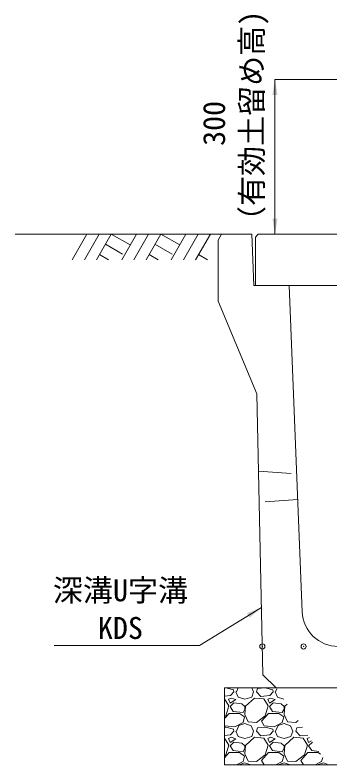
# Model space of a CAD drawing. Units: millimetres at full size; details may follow other scales. Extents: x 172874 to 217143, y 854931 to 903297.
# Drawn here: x 174276 to 174886, y 867181 to 868637 of the extents above; entities that cross this region are included whole.
import ezdxf
from ezdxf.enums import TextEntityAlignment as Align

# ---------------------------------------------------------------- set-up
doc = ezdxf.new("R2010")
doc.units = ezdxf.units.MM
doc.header["$LTSCALE"] = 20
doc.header["$PDMODE"] = 32
doc.header["$PDSIZE"] = 10
doc.linetypes.add('USER2', pattern=[4.7625, 3.175, -1.5875])
for name, color, linetype, lineweight in [('0_2', 7, 'Continuous', 20), ('基礎材', 7, 'Continuous', 15), ('寸法線', 7, 'Continuous', 13), ('引出線', 4, 'Continuous', 13), ('本体', 2, 'Continuous', 13), ('補助線', 8, 'Continuous', 13), ('ﾊｯﾁﾝｸﾞ', 7, 'Continuous', 5)]:
    doc.layers.add(name, color=color, linetype=linetype, lineweight=lineweight)
doc.styles.add('ＭＳ ゴシック', font='')
doc.styles.get('ＭＳ ゴシック').set_extended_font_data('MS Gothic')

# ---------------------------------------------------------------- blocks, each defined once
blk = doc.blocks.new('filled_arrow')
at = {"color": 0, "linetype": 'Continuous', "lineweight": -2}
blk.add_solid([(7.5, 1.25), (0, 0), (7.5, -1.25)], dxfattribs=at)

msp = doc.modelspace()

# ---------------------------------------------------------------- linework, layer by layer
at = {"layer": '0_2'}
msp.add_line((174675.7, 868211.42), (174275.7, 868211.42), dxfattribs=at)
at = {"layer": '基礎材'}
for p, q in [((174681.92, 867331.42), (175504.7, 867331.42)), ((174681.92, 867331.42), (174681.92, 867181.42)), ((174681.92, 867181.42), (175504.7, 867181.42))]:
    msp.add_line(p, q, dxfattribs=at)
at = {"layer": '寸法線'}
for p, q in [((174779.7, 868211.42), (174779.7, 868511.42)), ((175279.7, 868511.42), (174779.7, 868511.42)), ((175274.7, 868211.42), (174779.7, 868211.42))]:
    msp.add_line(p, q, dxfattribs=at)
at = {"layer": '引出線'}
msp.add_lwpolyline([(174753.58, 867487.24), (174633.37, 867412.95), (174351.84, 867412.95)], dxfattribs=at)
at = {"layer": '本体'}
for p, q in [((174675.7, 868211.42), (174669.7, 868199.42)), ((174675.7, 868211.42), (174734.7, 868211.42)), ((174734.7, 868211.42), (174738.7, 868111.42)), ((174669.7, 868199.42), (174669.7, 868081.42)), ((174738.7, 868111.42), (174807.2, 868111.42)), ((174807.2, 868111.42), (174832.51, 867478.62)), ((174669.7, 868081.42), (174744.7, 867901.42)), ((174744.7, 867901.42), (174756.38, 867356.42)), ((174756.38, 867356.42), (174781.92, 867331.42)), ((174781.92, 867331.42), (175232.49, 867331.42))]:
    msp.add_line(p, q, dxfattribs=at)
at = {"layer": '本体', "linetype": 'USER2'}
for p, q in [((174747.92, 867751.42), (174821.8, 867746.42)), ((174823.8, 867696.42), (174749.2, 867691.42))]:
    msp.add_line(p, q, dxfattribs=at)
at = {"layer": '本体', "lineweight": 20}
msp.add_lwpolyline([(174742.2, 868205.42), (174747.2, 868211.42), (175267.2, 868211.42), (175272.2, 868205.42), (175272.2, 868111.42), (174742.2, 868111.42)], close=True, dxfattribs=at)
at = {"layer": '本体'}
msp.add_arc((174902.46, 867481.42), 70, 182.29061, 270, dxfattribs=at)
at = {"layer": '補助線'}
for p in [(174755.2, 867411.42), (174835.2, 867411.42)]:
    msp.add_point(p, dxfattribs=at)
at = {"layer": 'ﾊｯﾁﾝｸﾞ', "lineweight": 9}
for p, q in [((174415.14, 868211.42), (174386.49, 868161.8)), ((174438.76, 868211.42), (174410.11, 868161.8)), ((174462.39, 868211.42), (174433.74, 868161.8)), ((174462.39, 868211.42), (174498.95, 868190.31)), ((174511.14, 868211.42), (174482.49, 868161.8)), ((174534.76, 868211.42), (174506.11, 868161.8)), ((174558.38, 868211.42), (174529.74, 868161.8)), ((174558.38, 868211.42), (174594.95, 868190.31)), ((174607.14, 868211.42), (174578.49, 868161.8)), ((174630.76, 868211.42), (174602.11, 868161.8)), ((174654.38, 868211.42), (174625.74, 868161.8)), ((174450.96, 868191.64), (174484.38, 868172.35)), ((174546.96, 868191.64), (174580.38, 868172.35)), ((174439.54, 868171.85), (174456.95, 868161.8)), ((174535.54, 868171.85), (174552.96, 868161.8)), ((174631.54, 868171.85), (174648.95, 868161.8))]:
    msp.add_line(p, q, dxfattribs=at)
at = {"layer": 'ﾊｯﾁﾝｸﾞ'}
for p, q in [((174684.22, 867331.19), (174681.92, 867330.95)), ((174699.46, 867327.38), (174684.22, 867331.19)), ((174700.22, 867323.57), (174693.36, 867315.95)), ((174700.22, 867323.57), (174699.46, 867327.38)), ((174704.03, 867323.57), (174708.6, 867312.9)), ((174704.79, 867323.57), (174708.16, 867331.42)), ((174734.51, 867312.9), (174738.32, 867323.57)), ((174734.7, 867331.42), (174738.32, 867323.57)), ((174743.65, 867323.57), (174745.94, 867329.67)), ((174752.04, 867314.43), (174743.65, 867323.57)), ((174760.42, 867331.19), (174745.94, 867329.67)), ((174775.66, 867327.38), (174760.42, 867331.19)), ((174776.42, 867323.57), (174769.56, 867315.95)), ((174776.42, 867323.57), (174775.66, 867327.38)), ((174780.23, 867323.57), (174784.8, 867312.9)), ((174780.99, 867323.57), (174783.4, 867329.19)), ((174693.36, 867315.95), (174681.92, 867314.96)), ((174681.93, 867309.86), (174681.92, 867309.86)), ((174690.31, 867296.14), (174681.93, 867309.86)), ((174694.89, 867311.38), (174689.55, 867309.09)), ((174689.55, 867309.09), (174692.6, 867301.47)), ((174692.6, 867301.47), (174704.03, 867308.33)), ((174704.03, 867308.33), (174694.89, 867311.38)), ((174708.6, 867312.9), (174721.56, 867309.09)), ((174721.56, 867309.09), (174734.51, 867312.9)), ((174739.84, 867311.38), (174722.32, 867295.38)), ((174758.13, 867309.86), (174739.84, 867311.38)), ((174769.56, 867315.95), (174752.04, 867314.43)), ((174766.51, 867296.14), (174758.13, 867309.86)), ((174771.09, 867311.38), (174765.75, 867309.09)), ((174765.75, 867309.09), (174768.8, 867301.47)), ((174768.8, 867301.47), (174780.23, 867308.33)), ((174780.23, 867308.33), (174771.09, 867311.38)), ((174784.8, 867312.9), (174796.57, 867309.44)), ((174684.22, 867277.09), (174690.31, 867296.14)), ((174700.22, 867302.24), (174692.6, 867294.62)), ((174692.6, 867294.62), (174698.7, 867285.47)), ((174715.46, 867299.95), (174700.22, 867302.24)), ((174721.56, 867294.62), (174715.46, 867299.95)), ((174722.32, 867295.38), (174721.56, 867279.38)), ((174721.56, 867290.04), (174721.56, 867294.62)), ((174760.42, 867277.09), (174766.51, 867296.14)), ((174776.42, 867302.24), (174768.8, 867294.62)), ((174768.8, 867294.62), (174774.9, 867285.47)), ((174791.66, 867299.95), (174776.42, 867302.24)), ((174797.76, 867294.62), (174791.66, 867299.95)), ((174798.52, 867295.38), (174797.76, 867279.38)), ((174797.76, 867290.04), (174797.76, 867294.62)), ((174803.13, 867299.59), (174798.52, 867295.38)), ((174681.92, 867271.48), (174691.08, 867281.66)), ((174691.08, 867281.66), (174710.89, 867281.66)), ((174698.7, 867285.47), (174717.75, 867283.19)), ((174710.89, 867281.66), (174720.79, 867274.8)), ((174717.75, 867283.19), (174721.56, 867290.04)), ((174721.56, 867279.38), (174727.65, 867264.9)), ((174753.56, 867266.42), (174767.28, 867281.66)), ((174767.28, 867281.66), (174787.09, 867281.66)), ((174774.9, 867285.47), (174793.95, 867283.19)), ((174787.09, 867281.66), (174796.99, 867274.8)), ((174793.95, 867283.19), (174797.76, 867290.04)), ((174797.76, 867279.38), (174803.85, 867264.9)), ((174681.92, 867275.31), (174684.22, 867277.09)), ((174717.75, 867264.14), (174701.74, 867255.75)), ((174720.79, 867274.8), (174717.75, 867264.14)), ((174727.65, 867264.9), (174743.65, 867264.14)), ((174743.65, 867264.14), (174760.42, 867277.09)), ((174758.89, 867257.28), (174753.56, 867266.42)), ((174793.95, 867264.14), (174777.94, 867255.75)), ((174796.99, 867274.8), (174793.95, 867264.14)), ((174803.85, 867264.9), (174819.85, 867264.14)), ((174819.85, 867264.14), (174824.42, 867267.66)), ((174682.69, 867257.28), (174681.92, 867258.61)), ((174684.22, 867254.99), (174681.92, 867254.75)), ((174701.74, 867255.75), (174682.69, 867257.28)), ((174699.46, 867251.18), (174684.22, 867254.99)), ((174700.22, 867247.37), (174699.46, 867251.18)), ((174704.79, 867247.37), (174709.36, 867258.04)), ((174709.36, 867258.04), (174721.56, 867261.85)), ((174721.56, 867261.85), (174733.75, 867257.28)), ((174733.75, 867257.28), (174738.32, 867247.37)), ((174743.65, 867247.37), (174745.94, 867253.47)), ((174760.42, 867254.99), (174745.94, 867253.47)), ((174777.94, 867255.75), (174758.89, 867257.28)), ((174775.66, 867251.18), (174760.42, 867254.99)), ((174776.42, 867247.37), (174775.66, 867251.18)), ((174780.99, 867247.37), (174785.56, 867258.04)), ((174785.56, 867258.04), (174797.76, 867261.85)), ((174797.76, 867261.85), (174809.95, 867257.28)), ((174809.95, 867257.28), (174814.52, 867247.37)), ((174819.85, 867247.37), (174822.14, 867253.47)), ((174833.11, 867254.62), (174822.14, 867253.47)), ((174693.36, 867239.75), (174681.92, 867238.76)), ((174694.89, 867235.18), (174689.55, 867232.89)), ((174700.22, 867247.37), (174693.36, 867239.75)), ((174704.03, 867232.13), (174694.89, 867235.18)), ((174704.03, 867247.37), (174708.6, 867236.7)), ((174708.6, 867236.7), (174721.56, 867232.89)), ((174721.56, 867232.89), (174734.51, 867236.7)), ((174739.84, 867235.18), (174722.32, 867219.18)), ((174734.51, 867236.7), (174738.32, 867247.37)), ((174758.13, 867233.66), (174739.84, 867235.18)), ((174752.04, 867238.23), (174743.65, 867247.37)), ((174769.56, 867239.75), (174752.04, 867238.23)), ((174771.09, 867235.18), (174765.75, 867232.89)), ((174776.42, 867247.37), (174769.56, 867239.75)), ((174780.23, 867232.13), (174771.09, 867235.18)), ((174780.23, 867247.37), (174784.8, 867236.7)), ((174784.8, 867236.7), (174797.76, 867232.89)), ((174797.76, 867232.89), (174810.71, 867236.7)), ((174816.04, 867235.18), (174798.52, 867219.18)), ((174810.71, 867236.7), (174814.52, 867247.37)), ((174834.33, 867233.66), (174816.04, 867235.18)), ((174828.24, 867238.23), (174819.85, 867247.37)), ((174843.18, 867239.53), (174828.24, 867238.23)), ((174681.93, 867233.66), (174681.92, 867233.66)), ((174690.31, 867219.94), (174681.93, 867233.66)), ((174689.55, 867232.89), (174692.6, 867225.27)), ((174692.6, 867225.27), (174704.03, 867232.13)), ((174700.22, 867226.04), (174692.6, 867218.42)), ((174715.46, 867223.75), (174700.22, 867226.04)), ((174721.56, 867218.42), (174715.46, 867223.75)), ((174766.51, 867219.94), (174758.13, 867233.66)), ((174765.75, 867232.89), (174768.8, 867225.27)), ((174768.8, 867225.27), (174780.23, 867232.13)), ((174776.42, 867226.04), (174768.8, 867218.42)), ((174791.66, 867223.75), (174776.42, 867226.04)), ((174797.76, 867218.42), (174791.66, 867223.75)), ((174842.71, 867219.94), (174834.33, 867233.66)), ((174846.34, 867234.78), (174841.95, 867232.89)), ((174841.95, 867232.89), (174845, 867225.27)), ((174845, 867225.27), (174850.49, 867228.57)), ((174852.35, 867225.77), (174845, 867218.42)), ((174684.22, 867200.89), (174690.31, 867219.94)), ((174692.6, 867218.42), (174698.7, 867209.27)), ((174698.7, 867209.27), (174717.75, 867206.99)), ((174717.75, 867206.99), (174721.56, 867213.84)), ((174722.32, 867219.18), (174721.56, 867203.18)), ((174721.56, 867213.84), (174721.56, 867218.42)), ((174760.42, 867200.89), (174766.51, 867219.94)), ((174768.8, 867218.42), (174774.9, 867209.27)), ((174774.9, 867209.27), (174793.95, 867206.99)), ((174793.95, 867206.99), (174797.76, 867213.84)), ((174798.52, 867219.18), (174797.76, 867203.18)), ((174797.76, 867213.84), (174797.76, 867218.42)), ((174836.62, 867200.89), (174842.71, 867219.94)), ((174845, 867218.42), (174851.1, 867209.27)), ((174851.1, 867209.27), (174864.41, 867207.67)), ((174681.92, 867195.28), (174691.08, 867205.46)), ((174681.92, 867199.11), (174684.22, 867200.89)), ((174691.08, 867205.46), (174710.89, 867205.46)), ((174710.89, 867205.46), (174720.79, 867198.6)), ((174720.79, 867198.6), (174717.75, 867187.94)), ((174721.56, 867203.18), (174727.65, 867188.7)), ((174743.65, 867187.94), (174760.42, 867200.89)), ((174753.56, 867190.22), (174767.28, 867205.46)), ((174767.28, 867205.46), (174787.09, 867205.46)), ((174787.09, 867205.46), (174796.99, 867198.6)), ((174796.99, 867198.6), (174793.95, 867187.94)), ((174797.76, 867203.18), (174803.85, 867188.7)), ((174819.85, 867187.94), (174836.62, 867200.89)), ((174829.76, 867190.22), (174843.48, 867205.46)), ((174843.48, 867205.46), (174863.29, 867205.46)), ((174863.29, 867205.46), (174868.12, 867202.12)), ((174872.37, 867195.73), (174870.15, 867187.94)), ((174682.49, 867181.42), (174681.92, 867182.41)), ((174717.75, 867187.94), (174705.31, 867181.42)), ((174709.18, 867181.42), (174709.36, 867181.84)), ((174709.36, 867181.84), (174721.56, 867185.65)), ((174721.56, 867185.65), (174732.84, 867181.42)), ((174727.65, 867188.7), (174743.65, 867187.94)), ((174758.69, 867181.42), (174753.56, 867190.22)), ((174793.95, 867187.94), (174781.51, 867181.42)), ((174785.38, 867181.42), (174785.56, 867181.84)), ((174785.56, 867181.84), (174797.76, 867185.65)), ((174797.76, 867185.65), (174809.04, 867181.42)), ((174803.85, 867188.7), (174819.85, 867187.94)), ((174834.89, 867181.42), (174829.76, 867190.22)), ((174870.15, 867187.94), (174857.71, 867181.42)), ((174861.58, 867181.42), (174861.76, 867181.84)), ((174861.76, 867181.84), (174873.96, 867185.65)), ((174873.96, 867185.65), (174880.81, 867183.08))]:
    msp.add_line(p, q, dxfattribs=at)

# ---------------------------------------------------------------- block references
at = {"layer": '寸法線', "xscale": 4, "yscale": 4}
for p, rotation in [((174779.7, 868511.42), 270), ((174779.7, 868211.42), 90)]:
    msp.add_blockref('filled_arrow', p, dxfattribs=dict(at, rotation=rotation))
at = {"layer": '引出線', "xscale": 4, "yscale": 4, "rotation": 211.7}
msp.add_blockref('filled_arrow', (174753.58, 867487.24), dxfattribs=at)

# ---------------------------------------------------------------- texts
at = {"layer": '寸法線', "style": 'ＭＳ ゴシック'}
for s, p in [('（有効土留め高)', (174768.79, 868207.78)), ('300', (174695.67, 868382.61))]:
    msp.add_text(s, height=42.72, rotation=90, dxfattribs=at).set_placement(p, align=Align.BOTTOM_LEFT)
at = {"layer": '引出線', "style": 'ＭＳ ゴシック'}
for s, p in [('深溝U字溝', (174348.99, 867486.19)), ('KDS', (174436.4, 867413.07))]:
    msp.add_text(s, height=42.72, dxfattribs=at).set_placement(p, align=Align.BOTTOM_LEFT)

doc.saveas('drawing.dxf')
